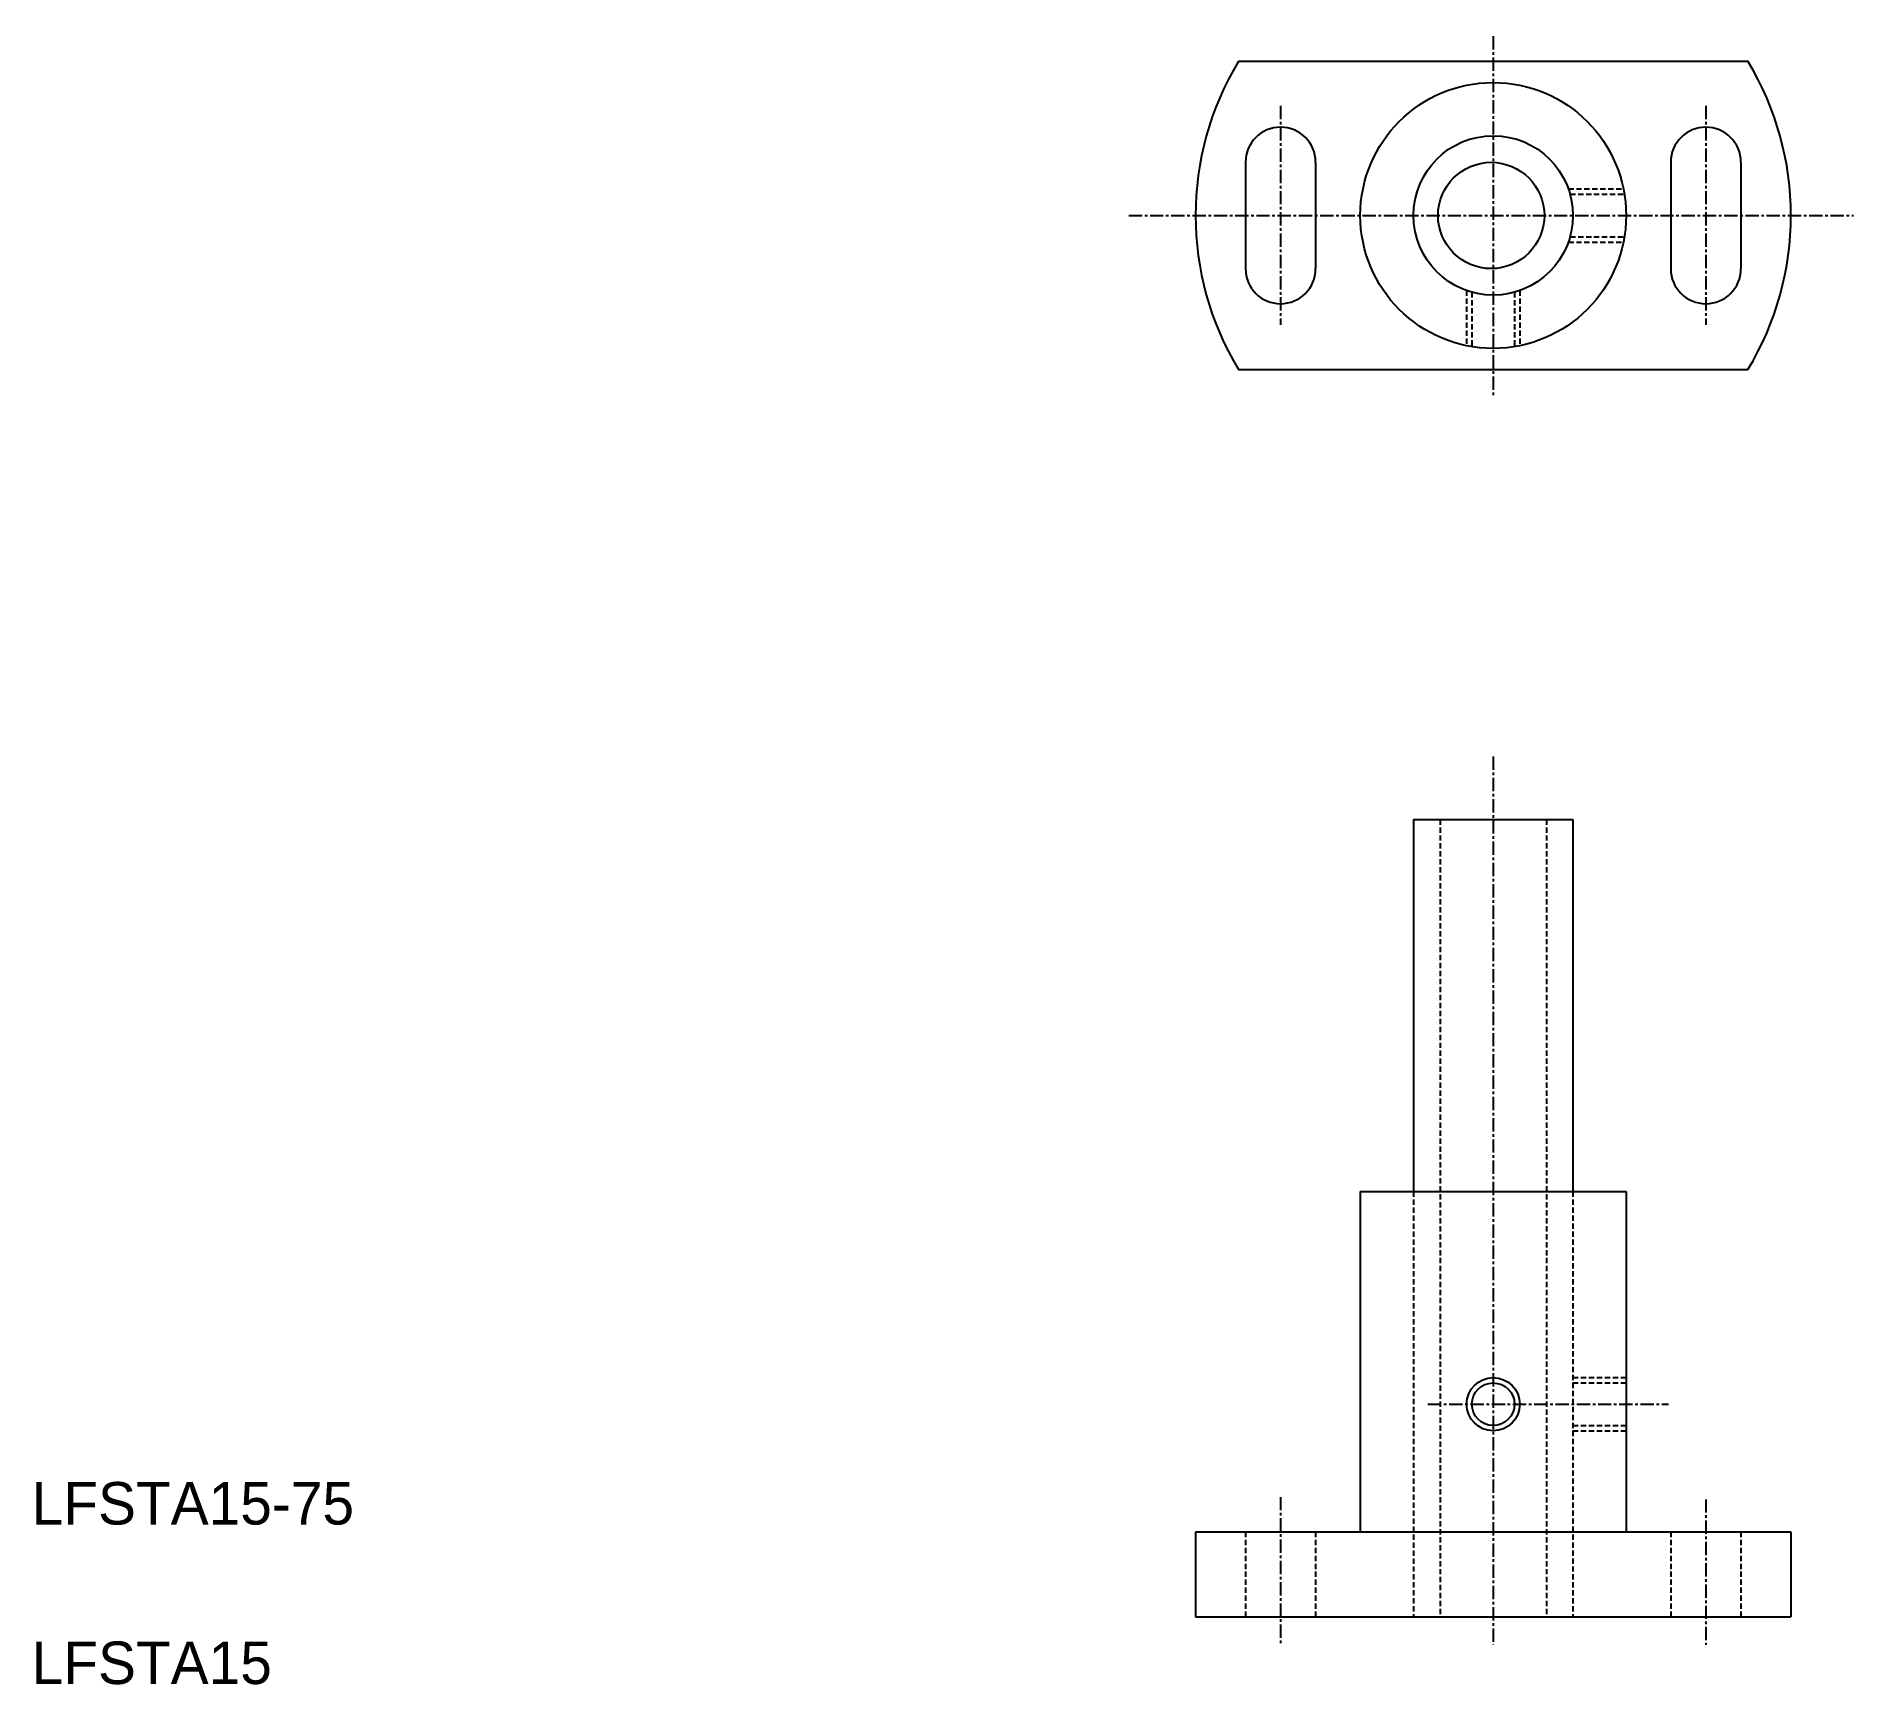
# Model space of a CAD drawing. Extents: x 10 to 181, y 10 to 165.
import ezdxf

# ---------------------------------------------------------------- set-up
doc = ezdxf.new("R2010")
doc.units = 0
doc.linetypes.add('CENTER', pattern=[2, 1.25, -0.25, 0.25, -0.25])
doc.linetypes.add('DASHED', pattern=[0.75, 0.5, -0.25])
doc.layers.get('0').update_dxf_attribs({"linetype": 'CONTINUOUS'})
doc.layers.add('CENTER', color=1, linetype='CENTER')

msp = doc.modelspace()

# ---------------------------------------------------------------- linework, layer by layer
at = {"color": 7, "linetype": 'CONTINUOUS'}
for p, q in [((123.51, 162.62), (171.42, 162.62)), ((124.17, 153.12), (124.17, 143.12)), ((130.77, 153.12), (130.77, 143.12)), ((164.17, 153.12), (164.17, 143.12)), ((170.77, 153.12), (170.77, 143.12)), ((123.51, 133.62), (171.42, 133.62)), ((139.97, 91.32), (139.97, 56.32)), ((154.97, 91.32), (154.97, 56.32)), ((134.97, 56.32), (134.97, 24.32)), ((159.97, 56.32), (159.97, 24.32)), ((119.47, 24.32), (119.47, 16.32)), ((175.47, 24.32), (175.47, 16.32))]:
    msp.add_line(p, q, dxfattribs=at)
at = {"color": 3, "linetype": 'DASHED'}
for p, q in [((154.54, 150.62), (159.71, 150.62)), ((154.7, 150.12), (159.81, 150.12)), ((154.54, 145.62), (159.71, 145.62)), ((154.7, 146.12), (159.81, 146.12)), ((144.97, 141.05), (144.97, 135.87)), ((145.47, 140.89), (145.47, 135.78)), ((149.47, 140.89), (149.47, 135.78)), ((149.97, 141.05), (149.97, 135.87)), ((142.47, 91.32), (142.47, 16.32)), ((152.47, 91.32), (152.47, 16.32)), ((139.97, 56.32), (139.97, 16.32)), ((154.97, 56.32), (154.97, 16.32)), ((154.97, 38.82), (159.97, 38.82)), ((154.97, 38.32), (159.97, 38.32)), ((154.97, 34.32), (159.97, 34.32)), ((154.97, 33.82), (159.97, 33.82)), ((124.17, 24.32), (124.17, 16.32)), ((130.77, 24.32), (130.77, 16.32)), ((164.17, 24.32), (164.17, 16.32)), ((170.77, 24.32), (170.77, 16.32))]:
    msp.add_line(p, q, dxfattribs=at)
for p, q in [((139.97, 91.32), (154.97, 91.32)), ((134.97, 56.32), (159.97, 56.32)), ((119.47, 24.32), (175.47, 24.32)), ((119.47, 16.32), (175.47, 16.32))]:
    msp.add_line(p, q)
for centre, radius in [((147.47, 148.12), 12.5), ((147.47, 148.12), 7.5), ((147.28, 148.12), 5), ((147.47, 36.32), 2)]:
    msp.add_circle(centre, radius)
at = {"color": 3}
msp.add_circle((147.47, 36.32), 2.5, dxfattribs=at)
for start, end in [(148.8114, 211.1886), (328.8114, 31.1886)]:
    msp.add_arc((147.47, 148.12), 28, start, end)
at = {"color": 7, "linetype": 'CONTINUOUS'}
for centre, start, end in [((127.47, 153.12), 0, 180), ((167.47, 153.12), 0, 180), ((127.47, 143.12), 180, 0), ((167.47, 143.12), 180, 0)]:
    msp.add_arc(centre, 3.3, start, end, dxfattribs=at)
at = {"layer": 'CENTER', "color": 1, "linetype": 'CENTER'}
for p, q in [((147.47, 164.97), (147.47, 131.2)), ((127.47, 158.42), (127.47, 137.82)), ((167.47, 158.42), (167.47, 137.82)), ((113.19, 148.12), (181.37, 148.12)), ((113.19, 148.12), (127.36, 148.12)), ((147.47, 97.23), (147.47, 13.7)), ((141.33, 36.32), (163.96, 36.32)), ((127.47, 27.59), (127.47, 13.7)), ((167.47, 27.37), (167.47, 13.7))]:
    msp.add_line(p, q, dxfattribs=at)

# ---------------------------------------------------------------- texts
for s, p in [('LFSTA15-75', (10, 25)), ('LFSTA15', (10, 10))]:
    msp.add_text(s, height=4).set_placement(p)

doc.saveas('drawing.dxf')
